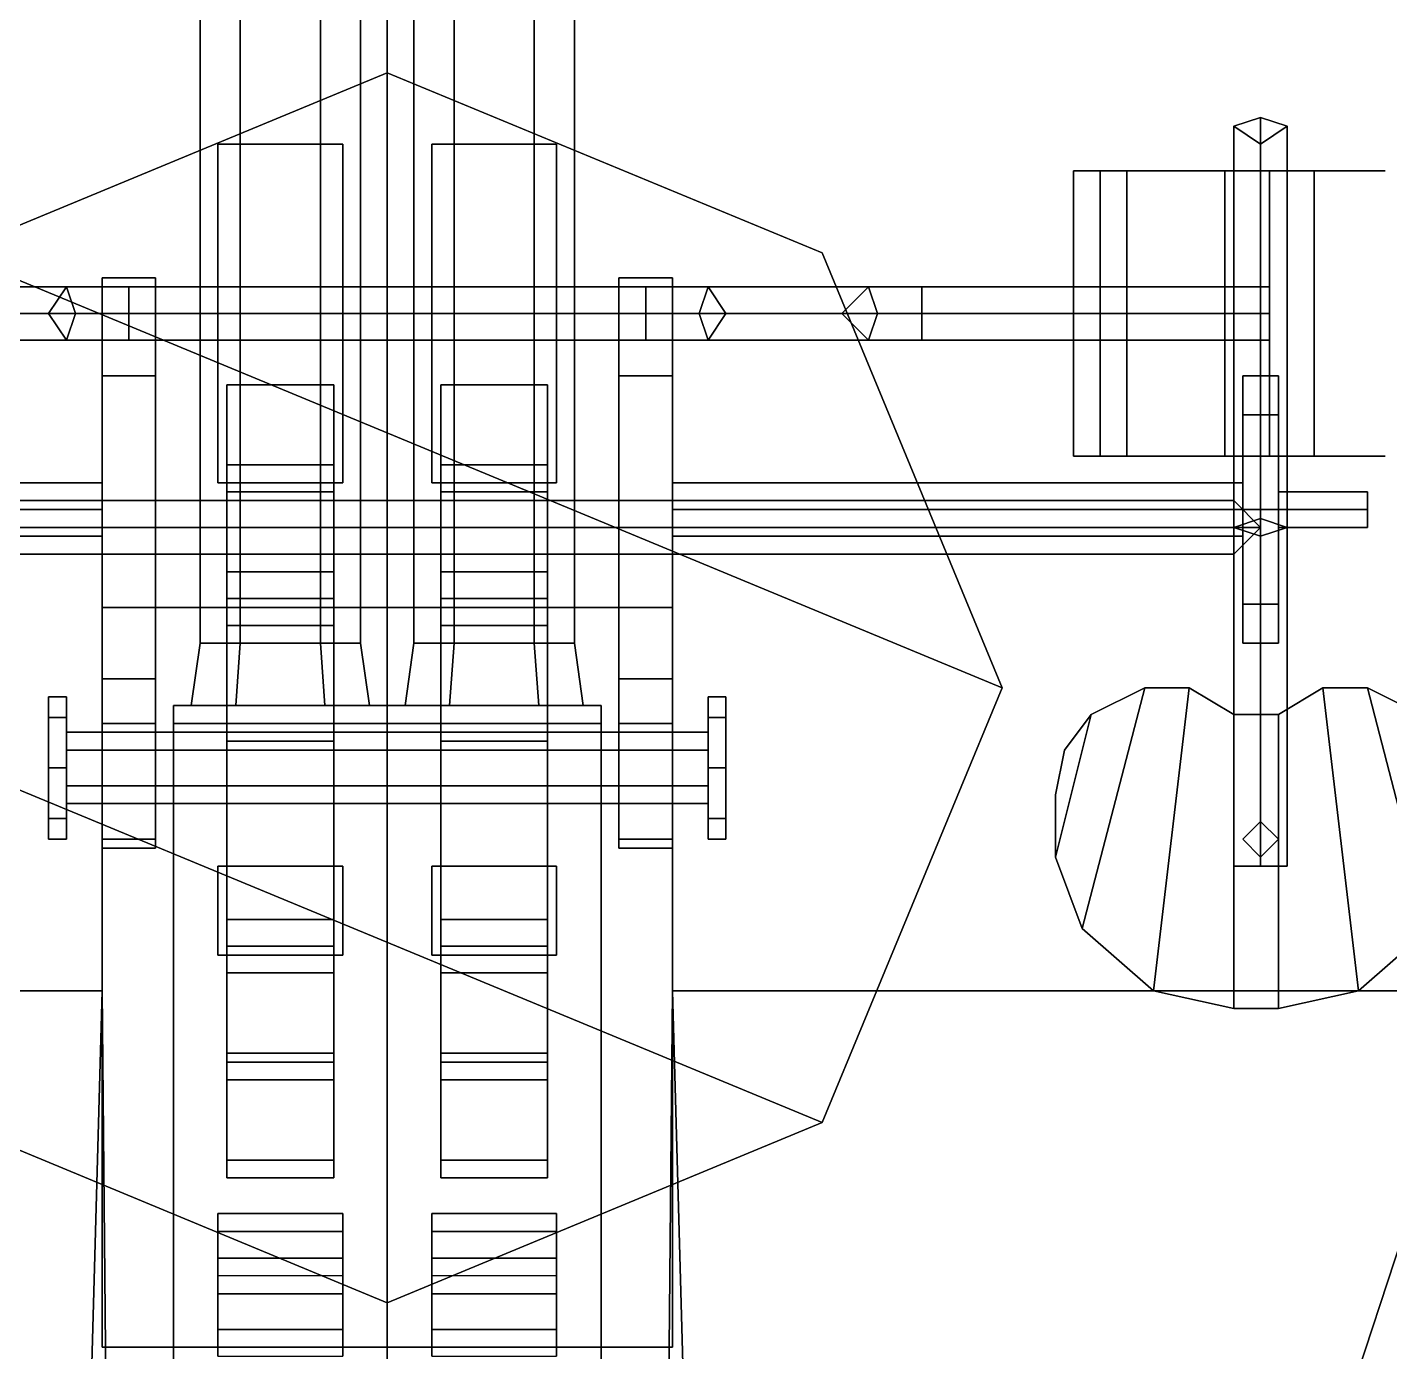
# Model space of a CAD drawing. Header units: millimetres. Extents: x -4 to 4, y -24.4 to 42.3.
# Drawn here: x -0.404 to 1.125, y -17.545 to -16.059 of the extents above; entities that cross this region are included whole.
import ezdxf

# ---------------------------------------------------------------- set-up
doc = ezdxf.new("R2010")
doc.units = ezdxf.units.MM
for name, color, linetype in [('gun', 1, 'Continuous'), ('sleeve', 5, 'Continuous'), ('turret', 2, 'Continuous')]:
    doc.layers.add(name, color=color, linetype=linetype)

msp = doc.modelspace()

# ---------------------------------------------------------------- linework, layer by layer
for points in [[(-3.23, -14.21, 1.68), (-2.82, -17.95, 1.68), (2.82, -17.95, 1.68), (3.23, -14.21, 1.68)], [(0, -17.95, -1.04), (-2.82, -17.95, -0.71), (-3.23, -14.21, -1.44), (0, -14.21, -1.44)], [(2.82, -17.95, -0.71), (0, -17.95, -1.04), (0, -14.21, -1.44), (3.23, -14.21, -1.44)]]:
    msp.add_3dface(points)
at = {"layer": 'gun'}
for points in [[(-0.165, -16.75, 3.2821), (-0.21, -16.75, 3.36), (-0.21, -15.71, 3.36), (-0.165, -15.71, 3.2821)], [(-0.21, -16.75, 3.36), (-0.165, -16.75, 3.4379), (-0.165, -15.71, 3.4379), (-0.21, -15.71, 3.36)], [(-0.165, -16.75, 3.4379), (-0.075, -16.75, 3.4379), (-0.075, -15.71, 3.4379), (-0.165, -15.71, 3.4379)], [(-0.075, -16.75, 3.2821), (-0.165, -16.75, 3.2821), (-0.165, -15.71, 3.2821), (-0.075, -15.71, 3.2821)], [(-0.03, -16.75, 3.36), (-0.075, -16.75, 3.2821), (-0.075, -15.71, 3.2821), (-0.03, -15.71, 3.36)], [(-0.075, -16.75, 3.4379), (-0.03, -16.75, 3.36), (-0.03, -15.71, 3.36), (-0.075, -15.71, 3.4379)], [(0.075, -16.75, 3.2821), (0.03, -16.75, 3.36), (0.03, -15.71, 3.36), (0.075, -15.71, 3.2821)], [(0.03, -16.75, 3.36), (0.075, -16.75, 3.4379), (0.075, -15.71, 3.4379), (0.03, -15.71, 3.36)], [(0.075, -16.75, 3.4379), (0.165, -16.75, 3.4379), (0.165, -15.71, 3.4379), (0.075, -15.71, 3.4379)], [(0.165, -16.75, 3.2821), (0.075, -16.75, 3.2821), (0.075, -15.71, 3.2821), (0.165, -15.71, 3.2821)], [(0.21, -16.75, 3.36), (0.165, -16.75, 3.2821), (0.165, -15.71, 3.2821), (0.21, -15.71, 3.36)], [(0.165, -16.75, 3.4379), (0.21, -16.75, 3.36), (0.21, -15.71, 3.36), (0.165, -15.71, 3.4379)]]:
    msp.add_3dface(points, dxfattribs=at)
at = {"layer": 'sleeve'}
for points in [[(-0.05, -16.57, 3.55), (-0.05, -16.19, 3.55), (-0.19, -16.19, 3.55), (-0.19, -16.57, 3.55)], [(-0.19, -16.57, 3.27), (-0.19, -16.19, 3.27), (-0.05, -16.19, 3.27), (-0.05, -16.57, 3.27)], [(-0.19, -16.19, 3.55), (-0.19, -16.19, 3.27), (-0.19, -16.57, 3.27), (-0.19, -16.57, 3.55)], [(-0.05, -16.19, 3.55), (-0.05, -16.19, 3.27), (-0.19, -16.19, 3.27), (-0.19, -16.19, 3.55)], [(-0.05, -16.57, 3.27), (-0.05, -16.19, 3.27), (-0.05, -16.19, 3.55), (-0.05, -16.57, 3.55)], [(0.19, -16.57, 3.55), (0.19, -16.19, 3.55), (0.05, -16.19, 3.55), (0.05, -16.57, 3.55)], [(0.05, -16.57, 3.27), (0.05, -16.19, 3.27), (0.19, -16.19, 3.27), (0.19, -16.57, 3.27)], [(0.05, -16.19, 3.55), (0.05, -16.19, 3.27), (0.05, -16.57, 3.27), (0.05, -16.57, 3.55)], [(0.19, -16.19, 3.55), (0.19, -16.19, 3.27), (0.05, -16.19, 3.27), (0.05, -16.19, 3.55)], [(0.19, -16.57, 3.27), (0.19, -16.19, 3.27), (0.19, -16.19, 3.55), (0.19, -16.57, 3.55)], [(0.77, -16.54, 3.33), (0.8, -16.54, 3.36), (0.8, -16.22, 3.36), (0.77, -16.22, 3.33)], [(0.8, -16.54, 3.3), (0.77, -16.54, 3.33), (0.77, -16.22, 3.33), (0.8, -16.22, 3.3)], [(0.8, -16.22, 3.36), (0.83, -16.22, 3.33), (0.8, -16.22, 3.3), (0.77, -16.22, 3.33)], [(0.91, -16.22, 3.49), (0.81, -16.22, 3.32), (0.79, -16.22, 3.33), (0.89, -16.22, 3.5)], [(0.89, -16.22, 3.5), (0.79, -16.22, 3.33), (0.81, -16.22, 3.32), (0.91, -16.22, 3.49)], [(0.8, -16.54, 3.36), (0.83, -16.54, 3.33), (0.83, -16.22, 3.33), (0.8, -16.22, 3.36)], [(0.83, -16.54, 3.33), (0.8, -16.54, 3.3), (0.8, -16.22, 3.3), (0.83, -16.22, 3.33)], [(0.95, -16.22, 3.54), (0.89, -16.22, 3.5), (0.91, -16.22, 3.49), (0.97, -16.22, 3.52)], [(0.97, -16.22, 3.52), (0.91, -16.22, 3.49), (0.89, -16.22, 3.5), (0.95, -16.22, 3.54)], [(1.09, -16.22, 3.38), (0.9, -16.22, 3.38), (0.92, -16.22, 3.34), (1.07, -16.22, 3.34)], [(1.07, -16.22, 3.34), (0.92, -16.22, 3.34), (0.9, -16.22, 3.38), (1.09, -16.22, 3.38)], [(1.09, -16.22, 3.38), (0.9, -16.22, 3.38), (0.9, -16.22, 3.42), (1.09, -16.22, 3.42)], [(1.09, -16.22, 3.42), (0.9, -16.22, 3.42), (0.9, -16.22, 3.38), (1.09, -16.22, 3.38)], [(1.09, -16.22, 3.42), (0.9, -16.22, 3.42), (0.92, -16.22, 3.46), (1.07, -16.22, 3.46)], [(1.07, -16.22, 3.46), (0.92, -16.22, 3.46), (0.9, -16.22, 3.42), (1.09, -16.22, 3.42)], [(1.07, -16.22, 3.46), (0.92, -16.22, 3.46), (0.97, -16.22, 3.49), (1.02, -16.22, 3.49)], [(1.02, -16.22, 3.49), (0.97, -16.22, 3.49), (0.92, -16.22, 3.46), (1.07, -16.22, 3.46)], [(1.07, -16.22, 3.34), (0.92, -16.22, 3.34), (0.97, -16.22, 3.31), (1.02, -16.22, 3.31)], [(1.02, -16.22, 3.31), (0.97, -16.22, 3.31), (0.92, -16.22, 3.34), (1.07, -16.22, 3.34)], [(0.94, -16.54, 3.28), (0.99, -16.54, 3.31), (0.99, -16.22, 3.31), (0.94, -16.22, 3.28)], [(0.99, -16.54, 3.25), (0.94, -16.54, 3.28), (0.94, -16.22, 3.28), (0.99, -16.22, 3.25)], [(0.99, -16.22, 3.31), (1.04, -16.22, 3.28), (0.99, -16.22, 3.25), (0.94, -16.22, 3.28)], [(1.02, -16.22, 3.52), (0.97, -16.22, 3.52), (0.95, -16.22, 3.54), (1.03, -16.22, 3.54)], [(1.03, -16.22, 3.54), (0.95, -16.22, 3.54), (0.97, -16.22, 3.52), (1.02, -16.22, 3.52)], [(0.99, -16.54, 3.31), (1.04, -16.54, 3.28), (1.04, -16.22, 3.28), (0.99, -16.22, 3.31)], [(1.04, -16.54, 3.28), (0.99, -16.54, 3.25), (0.99, -16.22, 3.25), (1.04, -16.22, 3.28)], [(1.08, -16.22, 3.51), (1.03, -16.22, 3.54), (1.02, -16.22, 3.52), (1.06, -16.22, 3.5)], [(1.06, -16.22, 3.5), (1.02, -16.22, 3.52), (1.03, -16.22, 3.54), (1.08, -16.22, 3.51)], [(1.1, -16.22, 3.46), (1.06, -16.22, 3.5), (1.08, -16.22, 3.51), (1.12, -16.22, 3.47)], [(1.12, -16.22, 3.47), (1.08, -16.22, 3.51), (1.06, -16.22, 3.5), (1.1, -16.22, 3.46)], [(-0.54, -16.35, 3.3), (-0.55, -16.38, 3.32), (-0.38, -16.38, 3.49), (-0.36, -16.35, 3.47)], [(-0.51, -16.38, 3.29), (-0.54, -16.35, 3.3), (-0.36, -16.35, 3.47), (-0.35, -16.38, 3.44)], [(-0.36, -16.35, 3.47), (-0.38, -16.38, 3.49), (-0.29, -16.38, 3.53), (-0.29, -16.35, 3.5)], [(-0.35, -16.38, 3.44), (-0.36, -16.35, 3.47), (-0.29, -16.35, 3.5), (-0.29, -16.38, 3.47)], [(0.29, -16.38, 3.53), (0.29, -16.35, 3.5), (-0.29, -16.35, 3.5), (-0.29, -16.38, 3.53)], [(0.29, -16.35, 3.5), (0.29, -16.38, 3.47), (-0.29, -16.38, 3.47), (-0.29, -16.35, 3.5)], [(0.38, -16.38, 3.49), (0.36, -16.35, 3.47), (0.29, -16.35, 3.5), (0.29, -16.38, 3.53)], [(0.36, -16.35, 3.47), (0.35, -16.38, 3.44), (0.29, -16.38, 3.47), (0.29, -16.35, 3.5)], [(0.54, -16.35, 3.3), (0.51, -16.38, 3.29), (0.35, -16.38, 3.44), (0.36, -16.35, 3.47)], [(0.55, -16.38, 3.32), (0.54, -16.35, 3.3), (0.36, -16.35, 3.47), (0.38, -16.38, 3.49)], [(0.6, -16.35, 3.28), (0.6, -16.38, 3.25), (0.51, -16.38, 3.29), (0.54, -16.35, 3.3)], [(0.6, -16.38, 3.31), (0.6, -16.35, 3.28), (0.54, -16.35, 3.3), (0.55, -16.38, 3.32)], [(0.99, -16.38, 3.31), (0.99, -16.35, 3.28), (0.6, -16.35, 3.28), (0.6, -16.38, 3.31)], [(0.99, -16.35, 3.28), (0.99, -16.38, 3.25), (0.6, -16.38, 3.25), (0.6, -16.35, 3.28)], [(-0.55, -16.38, 3.32), (-0.54, -16.41, 3.3), (-0.36, -16.41, 3.47), (-0.38, -16.38, 3.49)], [(-0.54, -16.41, 3.3), (-0.51, -16.38, 3.29), (-0.35, -16.38, 3.44), (-0.36, -16.41, 3.47)], [(-0.38, -16.38, 3.49), (-0.36, -16.41, 3.47), (-0.29, -16.41, 3.5), (-0.29, -16.38, 3.53)], [(-0.36, -16.41, 3.47), (-0.35, -16.38, 3.44), (-0.29, -16.38, 3.47), (-0.29, -16.41, 3.5)], [(0.29, -16.41, 3.5), (0.29, -16.38, 3.53), (-0.29, -16.38, 3.53), (-0.29, -16.41, 3.5)], [(0.29, -16.38, 3.47), (0.29, -16.41, 3.5), (-0.29, -16.41, 3.5), (-0.29, -16.38, 3.47)], [(0.36, -16.41, 3.47), (0.38, -16.38, 3.49), (0.29, -16.38, 3.53), (0.29, -16.41, 3.5)], [(0.35, -16.38, 3.44), (0.36, -16.41, 3.47), (0.29, -16.41, 3.5), (0.29, -16.38, 3.47)], [(0.51, -16.38, 3.29), (0.54, -16.41, 3.3), (0.36, -16.41, 3.47), (0.35, -16.38, 3.44)], [(0.54, -16.41, 3.3), (0.55, -16.38, 3.32), (0.38, -16.38, 3.49), (0.36, -16.41, 3.47)], [(0.6, -16.38, 3.25), (0.6, -16.41, 3.28), (0.54, -16.41, 3.3), (0.51, -16.38, 3.29)], [(0.6, -16.41, 3.28), (0.6, -16.38, 3.31), (0.55, -16.38, 3.32), (0.54, -16.41, 3.3)], [(0.99, -16.41, 3.28), (0.99, -16.38, 3.31), (0.6, -16.38, 3.31), (0.6, -16.41, 3.28)], [(0.99, -16.38, 3.25), (0.99, -16.41, 3.28), (0.6, -16.41, 3.28), (0.6, -16.38, 3.25)], [(-0.18, -16.46, 3.09), (-0.18, -16.58, 3.09), (-0.06, -16.58, 3.09), (-0.06, -16.46, 3.09)], [(-0.06, -16.46, 3.09), (-0.06, -16.55, 2.98), (-0.18, -16.55, 2.98), (-0.18, -16.46, 3.09)], [(-0.18, -16.55, 2.98), (-0.18, -16.67, 3.02), (-0.18, -16.58, 3.09), (-0.18, -16.46, 3.09)], [(-0.06, -16.58, 3.09), (-0.06, -16.67, 3.02), (-0.06, -16.55, 2.98), (-0.06, -16.46, 3.09)], [(0.06, -16.46, 3.09), (0.06, -16.58, 3.09), (0.18, -16.58, 3.09), (0.18, -16.46, 3.09)], [(0.18, -16.46, 3.09), (0.18, -16.55, 2.98), (0.06, -16.55, 2.98), (0.06, -16.46, 3.09)], [(0.06, -16.55, 2.98), (0.06, -16.67, 3.02), (0.06, -16.58, 3.09), (0.06, -16.46, 3.09)], [(0.18, -16.58, 3.09), (0.18, -16.67, 3.02), (0.18, -16.55, 2.98), (0.18, -16.46, 3.09)], [(0.77, -16.54, 3.33), (0.8, -16.54, 3.3), (0.83, -16.54, 3.33), (0.8, -16.54, 3.36)], [(0.89, -16.54, 3.5), (0.79, -16.54, 3.33), (0.81, -16.54, 3.32), (0.91, -16.54, 3.49)], [(0.91, -16.54, 3.49), (0.81, -16.54, 3.32), (0.79, -16.54, 3.33), (0.89, -16.54, 3.5)], [(0.97, -16.54, 3.52), (0.91, -16.54, 3.49), (0.89, -16.54, 3.5), (0.95, -16.54, 3.54)], [(0.95, -16.54, 3.54), (0.89, -16.54, 3.5), (0.91, -16.54, 3.49), (0.97, -16.54, 3.52)], [(0.94, -16.54, 3.28), (0.99, -16.54, 3.25), (1.04, -16.54, 3.28), (0.99, -16.54, 3.31)], [(1.03, -16.54, 3.54), (0.95, -16.54, 3.54), (0.97, -16.54, 3.52), (1.02, -16.54, 3.52)], [(1.02, -16.54, 3.52), (0.97, -16.54, 3.52), (0.95, -16.54, 3.54), (1.03, -16.54, 3.54)], [(1.06, -16.54, 3.5), (1.02, -16.54, 3.52), (1.03, -16.54, 3.54), (1.08, -16.54, 3.51)], [(1.08, -16.54, 3.51), (1.03, -16.54, 3.54), (1.02, -16.54, 3.52), (1.06, -16.54, 3.5)], [(1.12, -16.54, 3.47), (1.08, -16.54, 3.51), (1.06, -16.54, 3.5), (1.1, -16.54, 3.46)], [(1.1, -16.54, 3.46), (1.06, -16.54, 3.5), (1.08, -16.54, 3.51), (1.12, -16.54, 3.47)], [(-0.06, -16.55, 2.98), (-0.06, -16.7, 2.89), (-0.18, -16.7, 2.89), (-0.18, -16.55, 2.98)], [(-0.18, -16.7, 2.89), (-0.18, -16.73, 2.98), (-0.18, -16.67, 3.02), (-0.18, -16.55, 2.98)], [(-0.06, -16.67, 3.02), (-0.06, -16.73, 2.98), (-0.06, -16.7, 2.89), (-0.06, -16.55, 2.98)], [(0.18, -16.55, 2.98), (0.18, -16.7, 2.89), (0.06, -16.7, 2.89), (0.06, -16.55, 2.98)], [(0.06, -16.7, 2.89), (0.06, -16.73, 2.98), (0.06, -16.67, 3.02), (0.06, -16.55, 2.98)], [(0.18, -16.67, 3.02), (0.18, -16.73, 2.98), (0.18, -16.7, 2.89), (0.18, -16.55, 2.98)], [(-0.19, -16.57, 3.55), (-0.19, -16.57, 3.27), (-0.05, -16.57, 3.27), (-0.05, -16.57, 3.55)], [(0.05, -16.57, 3.55), (0.05, -16.57, 3.27), (0.19, -16.57, 3.27), (0.19, -16.57, 3.55)], [(-0.18, -16.58, 3.09), (-0.18, -16.67, 3.02), (-0.06, -16.67, 3.02), (-0.06, -16.58, 3.09)], [(0.06, -16.58, 3.09), (0.06, -16.67, 3.02), (0.18, -16.67, 3.02), (0.18, -16.58, 3.09)], [(-0.18, -16.67, 3.02), (-0.18, -16.73, 2.98), (-0.06, -16.73, 2.98), (-0.06, -16.67, 3.02)], [(0.06, -16.67, 3.02), (0.06, -16.73, 2.98), (0.18, -16.73, 2.98), (0.18, -16.67, 3.02)], [(-0.06, -16.7, 2.89), (-0.06, -16.86, 2.85), (-0.18, -16.86, 2.85), (-0.18, -16.7, 2.89)], [(-0.18, -16.86, 2.85), (-0.18, -16.86, 2.95), (-0.18, -16.73, 2.98), (-0.18, -16.7, 2.89)], [(-0.06, -16.73, 2.98), (-0.06, -16.86, 2.95), (-0.06, -16.86, 2.85), (-0.06, -16.7, 2.89)], [(0.18, -16.7, 2.89), (0.18, -16.86, 2.85), (0.06, -16.86, 2.85), (0.06, -16.7, 2.89)], [(0.06, -16.86, 2.85), (0.06, -16.86, 2.95), (0.06, -16.73, 2.98), (0.06, -16.7, 2.89)], [(0.18, -16.73, 2.98), (0.18, -16.86, 2.95), (0.18, -16.86, 2.85), (0.18, -16.7, 2.89)], [(-0.18, -16.73, 2.98), (-0.18, -16.86, 2.95), (-0.06, -16.86, 2.95), (-0.06, -16.73, 2.98)], [(0.06, -16.73, 2.98), (0.06, -16.86, 2.95), (0.18, -16.86, 2.95), (0.18, -16.73, 2.98)], [(-0.21, -16.75, 3.36), (-0.165, -16.75, 3.2821), (-0.17, -16.82, 3.2734), (-0.22, -16.82, 3.36)], [(-0.165, -16.75, 3.4379), (-0.21, -16.75, 3.36), (-0.22, -16.82, 3.36), (-0.17, -16.82, 3.4466)], [(-0.075, -16.75, 3.4379), (-0.165, -16.75, 3.4379), (-0.17, -16.82, 3.4466), (-0.07, -16.82, 3.4466)], [(-0.165, -16.75, 3.2821), (-0.075, -16.75, 3.2821), (-0.07, -16.82, 3.2734), (-0.17, -16.82, 3.2734)], [(-0.075, -16.75, 3.2821), (-0.03, -16.75, 3.36), (-0.02, -16.82, 3.36), (-0.07, -16.82, 3.2734)], [(-0.03, -16.75, 3.36), (-0.075, -16.75, 3.4379), (-0.07, -16.82, 3.4466), (-0.02, -16.82, 3.36)], [(0.03, -16.75, 3.36), (0.075, -16.75, 3.2821), (0.07, -16.82, 3.2734), (0.02, -16.82, 3.36)], [(0.075, -16.75, 3.4379), (0.03, -16.75, 3.36), (0.02, -16.82, 3.36), (0.07, -16.82, 3.4466)], [(0.165, -16.75, 3.4379), (0.075, -16.75, 3.4379), (0.07, -16.82, 3.4466), (0.17, -16.82, 3.4466)], [(0.075, -16.75, 3.2821), (0.165, -16.75, 3.2821), (0.17, -16.82, 3.2734), (0.07, -16.82, 3.2734)], [(0.165, -16.75, 3.2821), (0.21, -16.75, 3.36), (0.22, -16.82, 3.36), (0.17, -16.82, 3.2734)], [(0.21, -16.75, 3.36), (0.165, -16.75, 3.4379), (0.17, -16.82, 3.4466), (0.22, -16.82, 3.36)], [(-0.38, -16.9466, 3.4166), (-0.38, -16.81, 3.36), (-0.38, -16.8334, 3.3034), (-0.38, -16.97, 3.36)], [(-0.38, -16.8334, 3.3034), (-0.38, -16.81, 3.36), (-0.36, -16.81, 3.36), (-0.36, -16.8334, 3.3034)], [(-0.38, -16.81, 3.36), (-0.38, -16.8334, 3.4166), (-0.36, -16.8334, 3.4166), (-0.36, -16.81, 3.36)], [(-0.38, -16.89, 3.44), (-0.38, -16.8334, 3.4166), (-0.38, -16.81, 3.36), (-0.38, -16.9466, 3.4166)], [(-0.36, -16.81, 3.36), (-0.36, -16.9466, 3.4166), (-0.36, -16.97, 3.36), (-0.36, -16.8334, 3.3034)], [(-0.36, -16.8334, 3.4166), (-0.36, -16.89, 3.44), (-0.36, -16.9466, 3.4166), (-0.36, -16.81, 3.36)], [(0.36, -16.81, 3.36), (0.36, -16.8334, 3.4166), (0.38, -16.8334, 3.4166), (0.38, -16.81, 3.36)], [(0.36, -16.8334, 3.3034), (0.36, -16.81, 3.36), (0.38, -16.81, 3.36), (0.38, -16.8334, 3.3034)], [(0.36, -16.9466, 3.4166), (0.36, -16.81, 3.36), (0.36, -16.8334, 3.3034), (0.36, -16.97, 3.36)], [(0.36, -16.89, 3.44), (0.36, -16.8334, 3.4166), (0.36, -16.81, 3.36), (0.36, -16.9466, 3.4166)], [(0.38, -16.81, 3.36), (0.38, -16.9466, 3.4166), (0.38, -16.97, 3.36), (0.38, -16.8334, 3.3034)], [(0.38, -16.8334, 3.4166), (0.38, -16.89, 3.44), (0.38, -16.9466, 3.4166), (0.38, -16.81, 3.36)], [(-0.38, -16.97, 3.36), (-0.38, -16.8334, 3.3034), (-0.38, -16.89, 3.28), (-0.38, -16.9466, 3.3034)], [(-0.38, -16.89, 3.28), (-0.38, -16.8334, 3.3034), (-0.36, -16.8334, 3.3034), (-0.36, -16.89, 3.28)], [(-0.38, -16.8334, 3.4166), (-0.38, -16.89, 3.44), (-0.36, -16.89, 3.44), (-0.36, -16.8334, 3.4166)], [(-0.36, -16.8334, 3.3034), (-0.36, -16.97, 3.36), (-0.36, -16.9466, 3.3034), (-0.36, -16.89, 3.28)], [(-0.24, -16.84, 3.19), (-0.24, -16.82, 3.26), (0.24, -16.82, 3.26), (0.24, -16.84, 3.19)], [(-0.24, -16.82, 3.46), (-0.24, -16.82, 3.26), (-0.24, -16.84, 3.19), (-0.24, -16.84, 3.5)], [(0.24, -16.84, 3.5), (0.24, -16.82, 3.46), (-0.24, -16.82, 3.46), (-0.24, -16.84, 3.5)], [(0.24, -16.82, 3.46), (0.24, -16.82, 3.26), (-0.24, -16.82, 3.26), (-0.24, -16.82, 3.46)], [(0.24, -16.84, 3.19), (0.24, -16.82, 3.26), (0.24, -16.82, 3.46), (0.24, -16.84, 3.5)], [(0.36, -16.89, 3.28), (0.36, -16.8334, 3.3034), (0.38, -16.8334, 3.3034), (0.38, -16.89, 3.28)], [(0.36, -16.97, 3.36), (0.36, -16.8334, 3.3034), (0.36, -16.89, 3.28), (0.36, -16.9466, 3.3034)], [(0.36, -16.8334, 3.4166), (0.36, -16.89, 3.44), (0.38, -16.89, 3.44), (0.38, -16.8334, 3.4166)], [(0.38, -16.8334, 3.3034), (0.38, -16.97, 3.36), (0.38, -16.9466, 3.3034), (0.38, -16.89, 3.28)], [(-0.24, -16.84, 3.5), (-0.24, -16.84, 3.19), (-0.24, -17.83, 3.19), (-0.24, -17.83, 3.5)], [(-0.24, -17.83, 3.19), (-0.24, -16.84, 3.19), (0.24, -16.84, 3.19), (0.24, -17.83, 3.19)], [(0.24, -17.87, 3.5), (0.24, -16.84, 3.5), (-0.24, -16.84, 3.5), (-0.24, -17.87, 3.5)], [(0.24, -17.83, 3.19), (0.24, -16.84, 3.19), (0.24, -16.84, 3.5), (0.24, -17.83, 3.5)], [(-0.36, -16.85, 3.36), (-0.36, -16.87, 3.3946), (0.36, -16.87, 3.3946), (0.36, -16.85, 3.36)], [(-0.36, -16.87, 3.3254), (-0.36, -16.85, 3.36), (0.36, -16.85, 3.36), (0.36, -16.87, 3.3254)], [(-0.18, -16.93, 2.85), (-0.18, -16.86, 2.85), (-0.06, -16.86, 2.85), (-0.06, -16.93, 2.85)], [(-0.18, -16.93, 2.95), (-0.18, -16.86, 2.95), (-0.18, -16.86, 2.85), (-0.18, -16.93, 2.85)], [(-0.06, -16.93, 2.95), (-0.06, -16.86, 2.95), (-0.18, -16.86, 2.95), (-0.18, -16.93, 2.95)], [(-0.06, -16.86, 2.85), (-0.06, -16.86, 2.95), (-0.06, -16.93, 2.95), (-0.06, -16.93, 2.85)], [(0.06, -16.93, 2.85), (0.06, -16.86, 2.85), (0.18, -16.86, 2.85), (0.18, -16.93, 2.85)], [(0.06, -16.93, 2.95), (0.06, -16.86, 2.95), (0.06, -16.86, 2.85), (0.06, -16.93, 2.85)], [(0.18, -16.93, 2.95), (0.18, -16.86, 2.95), (0.06, -16.86, 2.95), (0.06, -16.93, 2.95)], [(0.18, -16.86, 2.85), (0.18, -16.86, 2.95), (0.18, -16.93, 2.95), (0.18, -16.93, 2.85)], [(-0.36, -16.87, 3.3946), (-0.36, -16.91, 3.3946), (0.36, -16.91, 3.3946), (0.36, -16.87, 3.3946)], [(-0.36, -16.91, 3.3254), (-0.36, -16.87, 3.3254), (0.36, -16.87, 3.3254), (0.36, -16.91, 3.3254)], [(-0.38, -16.9466, 3.3034), (-0.38, -16.89, 3.28), (-0.36, -16.89, 3.28), (-0.36, -16.9466, 3.3034)], [(-0.38, -16.89, 3.44), (-0.38, -16.9466, 3.4166), (-0.36, -16.9466, 3.4166), (-0.36, -16.89, 3.44)], [(0.36, -16.9466, 3.3034), (0.36, -16.89, 3.28), (0.38, -16.89, 3.28), (0.38, -16.9466, 3.3034)], [(0.36, -16.89, 3.44), (0.36, -16.9466, 3.4166), (0.38, -16.9466, 3.4166), (0.38, -16.89, 3.44)], [(-0.36, -16.91, 3.3946), (-0.36, -16.93, 3.36), (0.36, -16.93, 3.36), (0.36, -16.91, 3.3946)], [(-0.36, -16.93, 3.36), (-0.36, -16.91, 3.3254), (0.36, -16.91, 3.3254), (0.36, -16.93, 3.36)], [(-0.18, -17.06, 2.98), (-0.18, -16.93, 2.95), (-0.18, -16.93, 2.85), (-0.18, -17.09, 2.89)], [(-0.06, -17.06, 2.98), (-0.06, -16.93, 2.95), (-0.18, -16.93, 2.95), (-0.18, -17.06, 2.98)], [(-0.18, -17.09, 2.89), (-0.18, -16.93, 2.85), (-0.06, -16.93, 2.85), (-0.06, -17.09, 2.89)], [(-0.06, -16.93, 2.85), (-0.06, -16.93, 2.95), (-0.06, -17.06, 2.98), (-0.06, -17.09, 2.89)], [(0.06, -17.06, 2.98), (0.06, -16.93, 2.95), (0.06, -16.93, 2.85), (0.06, -17.09, 2.89)], [(0.18, -17.06, 2.98), (0.18, -16.93, 2.95), (0.06, -16.93, 2.95), (0.06, -17.06, 2.98)], [(0.06, -17.09, 2.89), (0.06, -16.93, 2.85), (0.18, -16.93, 2.85), (0.18, -17.09, 2.89)], [(0.18, -16.93, 2.85), (0.18, -16.93, 2.95), (0.18, -17.06, 2.98), (0.18, -17.09, 2.89)], [(-0.38, -16.97, 3.36), (-0.38, -16.9466, 3.3034), (-0.36, -16.9466, 3.3034), (-0.36, -16.97, 3.36)], [(-0.38, -16.9466, 3.4166), (-0.38, -16.97, 3.36), (-0.36, -16.97, 3.36), (-0.36, -16.9466, 3.4166)], [(0.36, -16.9466, 3.4166), (0.36, -16.97, 3.36), (0.38, -16.97, 3.36), (0.38, -16.9466, 3.4166)], [(0.36, -16.97, 3.36), (0.36, -16.9466, 3.3034), (0.38, -16.9466, 3.3034), (0.38, -16.97, 3.36)], [(-0.05, -17.1, 3.53), (-0.05, -17, 3.53), (-0.19, -17, 3.53), (-0.19, -17.1, 3.53)], [(-0.19, -17, 3.53), (-0.19, -17, 3.5), (-0.19, -17.1, 3.5), (-0.19, -17.1, 3.53)], [(-0.05, -17, 3.53), (-0.05, -17, 3.5), (-0.19, -17, 3.5), (-0.19, -17, 3.53)], [(-0.05, -17.1, 3.5), (-0.05, -17, 3.5), (-0.05, -17, 3.53), (-0.05, -17.1, 3.53)], [(0.19, -17, 3.53), (0.19, -17, 3.5), (0.05, -17, 3.5), (0.05, -17, 3.53)], [(0.05, -17, 3.53), (0.05, -17, 3.5), (0.05, -17.1, 3.5), (0.05, -17.1, 3.53)], [(0.19, -17.1, 3.53), (0.19, -17, 3.53), (0.05, -17, 3.53), (0.05, -17.1, 3.53)], [(0.19, -17.1, 3.5), (0.19, -17, 3.5), (0.19, -17, 3.53), (0.19, -17.1, 3.53)], [(-0.18, -17.12, 3.02), (-0.18, -17.06, 2.98), (-0.18, -17.09, 2.89), (-0.18, -17.24, 2.98)], [(-0.06, -17.12, 3.02), (-0.06, -17.06, 2.98), (-0.18, -17.06, 2.98), (-0.18, -17.12, 3.02)], [(-0.06, -17.09, 2.89), (-0.06, -17.06, 2.98), (-0.06, -17.12, 3.02), (-0.06, -17.24, 2.98)], [(0.06, -17.12, 3.02), (0.06, -17.06, 2.98), (0.06, -17.09, 2.89), (0.06, -17.24, 2.98)], [(0.18, -17.12, 3.02), (0.18, -17.06, 2.98), (0.06, -17.06, 2.98), (0.06, -17.12, 3.02)], [(0.18, -17.09, 2.89), (0.18, -17.06, 2.98), (0.18, -17.12, 3.02), (0.18, -17.24, 2.98)], [(-0.18, -17.24, 2.98), (-0.18, -17.09, 2.89), (-0.06, -17.09, 2.89), (-0.06, -17.24, 2.98)], [(0.06, -17.24, 2.98), (0.06, -17.09, 2.89), (0.18, -17.09, 2.89), (0.18, -17.24, 2.98)], [(-0.19, -17.1, 3.53), (-0.19, -17.1, 3.5), (-0.05, -17.1, 3.5), (-0.05, -17.1, 3.53)], [(0.05, -17.1, 3.53), (0.05, -17.1, 3.5), (0.19, -17.1, 3.5), (0.19, -17.1, 3.53)], [(-0.18, -17.21, 3.09), (-0.18, -17.12, 3.02), (-0.18, -17.24, 2.98), (-0.18, -17.33, 3.09)], [(-0.06, -17.21, 3.09), (-0.06, -17.12, 3.02), (-0.18, -17.12, 3.02), (-0.18, -17.21, 3.09)], [(-0.06, -17.24, 2.98), (-0.06, -17.12, 3.02), (-0.06, -17.21, 3.09), (-0.06, -17.33, 3.09)], [(0.06, -17.21, 3.09), (0.06, -17.12, 3.02), (0.06, -17.24, 2.98), (0.06, -17.33, 3.09)], [(0.18, -17.21, 3.09), (0.18, -17.12, 3.02), (0.06, -17.12, 3.02), (0.06, -17.21, 3.09)], [(0.18, -17.24, 2.98), (0.18, -17.12, 3.02), (0.18, -17.21, 3.09), (0.18, -17.33, 3.09)], [(-0.18, -17.22, 3.15), (-0.18, -17.21, 3.09), (-0.18, -17.33, 3.09), (-0.18, -17.35, 3.15)], [(-0.06, -17.22, 3.15), (-0.06, -17.21, 3.09), (-0.18, -17.21, 3.09), (-0.18, -17.22, 3.15)], [(-0.06, -17.33, 3.09), (-0.06, -17.21, 3.09), (-0.06, -17.22, 3.15), (-0.06, -17.35, 3.15)], [(0.06, -17.22, 3.15), (0.06, -17.21, 3.09), (0.06, -17.33, 3.09), (0.06, -17.35, 3.15)], [(0.18, -17.22, 3.15), (0.18, -17.21, 3.09), (0.06, -17.21, 3.09), (0.06, -17.22, 3.15)], [(0.18, -17.33, 3.09), (0.18, -17.21, 3.09), (0.18, -17.22, 3.15), (0.18, -17.35, 3.15)], [(-0.18, -17.22, 3.19), (-0.18, -17.22, 3.15), (-0.18, -17.35, 3.15), (-0.18, -17.35, 3.19)], [(-0.06, -17.22, 3.19), (-0.06, -17.22, 3.15), (-0.18, -17.22, 3.15), (-0.18, -17.22, 3.19)], [(-0.06, -17.35, 3.15), (-0.06, -17.22, 3.15), (-0.06, -17.22, 3.19), (-0.06, -17.35, 3.19)], [(0.06, -17.22, 3.19), (0.06, -17.22, 3.15), (0.06, -17.35, 3.15), (0.06, -17.35, 3.19)], [(0.18, -17.22, 3.19), (0.18, -17.22, 3.15), (0.06, -17.22, 3.15), (0.06, -17.22, 3.19)], [(0.18, -17.35, 3.15), (0.18, -17.22, 3.15), (0.18, -17.22, 3.19), (0.18, -17.35, 3.19)], [(-0.18, -17.33, 3.09), (-0.18, -17.24, 2.98), (-0.06, -17.24, 2.98), (-0.06, -17.33, 3.09)], [(0.06, -17.33, 3.09), (0.06, -17.24, 2.98), (0.18, -17.24, 2.98), (0.18, -17.33, 3.09)], [(-0.18, -17.35, 3.15), (-0.18, -17.33, 3.09), (-0.06, -17.33, 3.09), (-0.06, -17.35, 3.15)], [(0.06, -17.35, 3.15), (0.06, -17.33, 3.09), (0.18, -17.33, 3.09), (0.18, -17.35, 3.15)], [(-0.18, -17.35, 3.19), (-0.18, -17.35, 3.15), (-0.06, -17.35, 3.15), (-0.06, -17.35, 3.19)], [(0.06, -17.35, 3.19), (0.06, -17.35, 3.15), (0.18, -17.35, 3.15), (0.18, -17.35, 3.19)], [(-0.05, -17.48, 3.75), (-0.05, -17.39, 3.72), (-0.19, -17.39, 3.72), (-0.19, -17.48, 3.75)], [(-0.19, -17.39, 3.72), (-0.19, -17.41, 3.67), (-0.19, -17.52, 3.65), (-0.19, -17.48, 3.75)], [(-0.05, -17.39, 3.72), (-0.05, -17.41, 3.67), (-0.19, -17.41, 3.67), (-0.19, -17.39, 3.72)], [(-0.05, -17.52, 3.65), (-0.05, -17.41, 3.67), (-0.05, -17.39, 3.72), (-0.05, -17.48, 3.75)], [(0.19, -17.48, 3.75), (0.19, -17.39, 3.72), (0.05, -17.39, 3.72), (0.05, -17.48, 3.75)], [(0.05, -17.39, 3.72), (0.05, -17.41, 3.67), (0.05, -17.52, 3.65), (0.05, -17.48, 3.75)], [(0.19, -17.39, 3.72), (0.19, -17.41, 3.67), (0.05, -17.41, 3.67), (0.05, -17.39, 3.72)], [(0.19, -17.52, 3.65), (0.19, -17.41, 3.67), (0.19, -17.39, 3.72), (0.19, -17.48, 3.75)], [(-0.19, -17.41, 3.67), (-0.19, -17.44, 3.6), (-0.19, -17.54, 3.55), (-0.19, -17.52, 3.65)], [(-0.05, -17.41, 3.67), (-0.05, -17.44, 3.6), (-0.19, -17.44, 3.6), (-0.19, -17.41, 3.67)], [(-0.05, -17.54, 3.55), (-0.05, -17.44, 3.6), (-0.05, -17.41, 3.67), (-0.05, -17.52, 3.65)], [(0.05, -17.41, 3.67), (0.05, -17.44, 3.6), (0.05, -17.54, 3.55), (0.05, -17.52, 3.65)], [(0.19, -17.41, 3.67), (0.19, -17.44, 3.6), (0.05, -17.44, 3.6), (0.05, -17.41, 3.67)], [(0.19, -17.54, 3.55), (0.19, -17.44, 3.6), (0.19, -17.41, 3.67), (0.19, -17.52, 3.65)], [(-0.19, -17.44, 3.6), (-0.19, -17.46, 3.5), (-0.19, -17.55, 3.5), (-0.19, -17.54, 3.55)], [(-0.05, -17.44, 3.6), (-0.05, -17.46, 3.5), (-0.19, -17.46, 3.5), (-0.19, -17.44, 3.6)], [(-0.05, -17.55, 3.5), (-0.05, -17.46, 3.5), (-0.05, -17.44, 3.6), (-0.05, -17.54, 3.55)], [(0.05, -17.44, 3.6), (0.05, -17.46, 3.5), (0.05, -17.55, 3.5), (0.05, -17.54, 3.55)], [(0.19, -17.44, 3.6), (0.19, -17.46, 3.5), (0.05, -17.46, 3.5), (0.05, -17.44, 3.6)], [(0.19, -17.55, 3.5), (0.19, -17.46, 3.5), (0.19, -17.44, 3.6), (0.19, -17.54, 3.55)], [(-0.19, -17.48, 3.75), (-0.19, -17.52, 3.65), (-0.05, -17.52, 3.65), (-0.05, -17.48, 3.75)], [(0.05, -17.48, 3.75), (0.05, -17.52, 3.65), (0.19, -17.52, 3.65), (0.19, -17.48, 3.75)], [(-0.19, -17.52, 3.65), (-0.19, -17.54, 3.55), (-0.05, -17.54, 3.55), (-0.05, -17.52, 3.65)], [(0.05, -17.52, 3.65), (0.05, -17.54, 3.55), (0.19, -17.54, 3.55), (0.19, -17.52, 3.65)], [(-0.19, -17.54, 3.55), (-0.19, -17.55, 3.5), (-0.05, -17.55, 3.5), (-0.05, -17.54, 3.55)], [(0.05, -17.54, 3.55), (0.05, -17.55, 3.5), (0.19, -17.55, 3.5), (0.19, -17.54, 3.55)]]:
    msp.add_3dface(points, dxfattribs=at)
at = {"layer": 'turret'}
for points in [[(0.4879, -16.3121, 1.95), (0, -16.11, 1.95), (-0.4879, -16.3121, 1.95), (0.69, -16.8, 1.95)], [(0, -16.11, 1.68), (-0.4879, -16.3121, 1.68), (-0.4879, -16.3121, 1.95), (0, -16.11, 1.95)], [(0.4879, -16.3121, 1.68), (0, -16.11, 1.68), (0, -16.11, 1.95), (0.4879, -16.3121, 1.95)], [(0.95, -16.62, 2.59), (0.98, -16.61, 2.62), (0.98, -16.16, 2.39), (0.95, -16.17, 2.36)], [(0.98, -16.16, 2.39), (1.01, -16.17, 2.36), (0.98, -16.19, 2.33), (0.95, -16.17, 2.36)], [(0.98, -16.61, 2.62), (1.01, -16.62, 2.59), (1.01, -16.17, 2.36), (0.98, -16.16, 2.39)], [(0.98, -16.63, 2.56), (0.95, -16.62, 2.59), (0.95, -16.17, 2.36), (0.98, -16.19, 2.33)], [(1.01, -16.62, 2.59), (0.98, -16.63, 2.56), (0.98, -16.19, 2.33), (1.01, -16.17, 2.36)], [(0.69, -16.8, 1.95), (-0.4879, -16.3121, 1.95), (-0.69, -16.8, 1.95), (0.4879, -17.2879, 1.95)], [(0.69, -16.8, 1.68), (0.4879, -16.3121, 1.68), (0.4879, -16.3121, 1.95), (0.69, -16.8, 1.95)], [(-0.26, -16.34, 3.07), (-0.26, -16.34, 1.95), (-0.32, -16.34, 1.95), (-0.32, -16.34, 3.07)], [(-0.32, -16.34, 3.07), (-0.32, -16.34, 1.95), (-0.32, -16.71, 1.95), (-0.32, -16.71, 2.99)], [(-0.26, -16.45, 3.07), (-0.26, -16.34, 3.07), (-0.32, -16.34, 3.07), (-0.32, -16.45, 3.07)], [(-0.32, -16.45, 3.07), (-0.32, -16.34, 3.07), (-0.32, -16.71, 2.99)], [(-0.26, -16.71, 1.95), (-0.26, -16.34, 1.95), (-0.26, -16.34, 3.07), (-0.26, -16.71, 2.99)], [(-0.26, -16.71, 2.99), (-0.26, -16.34, 3.07), (-0.26, -16.45, 3.07), (-0.26, -16.71, 2.99)], [(0.26, -16.34, 3.07), (0.26, -16.34, 1.95), (0.26, -16.71, 1.95), (0.26, -16.71, 2.99)], [(0.32, -16.34, 3.07), (0.32, -16.34, 1.95), (0.26, -16.34, 1.95), (0.26, -16.34, 3.07)], [(0.26, -16.45, 3.07), (0.26, -16.34, 3.07), (0.26, -16.71, 2.99)], [(0.32, -16.45, 3.07), (0.32, -16.34, 3.07), (0.26, -16.34, 3.07), (0.26, -16.45, 3.07)], [(0.32, -16.71, 1.95), (0.32, -16.34, 1.95), (0.32, -16.34, 3.07), (0.32, -16.71, 2.99)], [(0.32, -16.71, 2.99), (0.32, -16.34, 3.07), (0.32, -16.45, 3.07), (0.32, -16.71, 2.99)], [(-0.26, -16.79, 3.33), (-0.26, -16.45, 3.07), (-0.32, -16.45, 3.07), (-0.32, -16.79, 3.33)], [(-0.32, -16.79, 3.33), (-0.32, -16.45, 3.07), (-0.32, -16.71, 2.99), (-0.32, -16.97, 3.31)], [(-0.26, -16.71, 2.99), (-0.26, -16.45, 3.07), (-0.26, -16.79, 3.33), (-0.26, -16.97, 3.31)], [(0.26, -16.79, 3.33), (0.26, -16.45, 3.07), (0.26, -16.71, 2.99), (0.26, -16.97, 3.31)], [(0.32, -16.79, 3.33), (0.32, -16.45, 3.07), (0.26, -16.45, 3.07), (0.26, -16.79, 3.33)], [(0.32, -16.71, 2.99), (0.32, -16.45, 3.07), (0.32, -16.79, 3.33), (0.32, -16.97, 3.31)], [(0.96, -16.45, 3.03), (0.96, -16.4939, 3.1361), (1, -16.4939, 3.1361), (1, -16.45, 3.03)], [(0.96, -16.4939, 2.9239), (0.96, -16.45, 3.03), (1, -16.45, 3.03), (1, -16.4939, 2.9239)], [(0.96, -16.45, 3.03), (0.96, -16.7061, 3.1361), (0.96, -16.6, 3.18), (0.96, -16.4939, 3.1361)], [(0.96, -16.4939, 2.9239), (0.96, -16.75, 3.03), (0.96, -16.7061, 3.1361), (0.96, -16.45, 3.03)], [(1, -16.4939, 3.1361), (1, -16.6, 3.18), (1, -16.7061, 3.1361), (1, -16.45, 3.03)], [(1, -16.45, 3.03), (1, -16.7061, 3.1361), (1, -16.75, 3.03), (1, -16.4939, 2.9239)], [(0.96, -16.4939, 3.1361), (0.96, -16.6, 3.18), (1, -16.6, 3.18), (1, -16.4939, 3.1361)], [(0.96, -16.6, 2.88), (0.96, -16.4939, 2.9239), (1, -16.4939, 2.9239), (1, -16.6, 2.88)], [(0.96, -16.6, 2.88), (0.96, -16.7061, 2.9239), (0.96, -16.75, 3.03), (0.96, -16.4939, 2.9239)], [(1, -16.4939, 2.9239), (1, -16.75, 3.03), (1, -16.7061, 2.9239), (1, -16.6, 2.88)], [(-0.32, -16.6, 3.06), (-0.32, -16.57, 3.03), (-0.96, -16.57, 3.03), (-0.96, -16.6, 3.06)], [(-0.32, -16.57, 3.03), (-0.32, -16.6, 3), (-0.96, -16.6, 3), (-0.96, -16.57, 3.03)], [(0.32, -16.57, 3.03), (0.32, -16.6, 3.06), (0.96, -16.6, 3.06), (0.96, -16.57, 3.03)], [(0.32, -16.6, 3), (0.32, -16.57, 3.03), (0.96, -16.57, 3.03), (0.96, -16.6, 3)], [(1, -16.58, 3.14), (1, -16.6, 3.16), (1.1, -16.6, 3.16), (1.1, -16.58, 3.14)], [(1, -16.6, 3.12), (1, -16.58, 3.14), (1.1, -16.58, 3.14), (1.1, -16.6, 3.12)], [(1.1, -16.58, 3.14), (1.1, -16.6, 3.16), (1.1, -16.62, 3.14), (1.1, -16.6, 3.12)], [(-0.95, -16.59, 2.59), (-0.98, -16.62, 2.62), (0.98, -16.62, 2.62), (0.95, -16.59, 2.59)], [(-0.98, -16.62, 2.56), (-0.95, -16.59, 2.59), (0.95, -16.59, 2.59), (0.98, -16.62, 2.56)], [(-0.32, -16.63, 3.03), (-0.32, -16.6, 3.06), (-0.96, -16.6, 3.06), (-0.96, -16.63, 3.03)], [(-0.32, -16.6, 3), (-0.32, -16.63, 3.03), (-0.96, -16.63, 3.03), (-0.96, -16.6, 3)], [(0.32, -16.6, 3.06), (0.32, -16.63, 3.03), (0.96, -16.63, 3.03), (0.96, -16.6, 3.06)], [(0.32, -16.63, 3.03), (0.32, -16.6, 3), (0.96, -16.6, 3), (0.96, -16.63, 3.03)], [(0.96, -16.6, 3.18), (0.96, -16.7061, 3.1361), (1, -16.7061, 3.1361), (1, -16.6, 3.18)], [(0.96, -16.7061, 2.9239), (0.96, -16.6, 2.88), (1, -16.6, 2.88), (1, -16.7061, 2.9239)], [(1, -16.6, 3.16), (1, -16.62, 3.14), (1.1, -16.62, 3.14), (1.1, -16.6, 3.16)], [(1, -16.62, 3.14), (1, -16.6, 3.12), (1.1, -16.6, 3.12), (1.1, -16.62, 3.14)], [(-0.98, -16.62, 2.62), (-0.95, -16.65, 2.59), (0.95, -16.65, 2.59), (0.98, -16.62, 2.62)], [(-0.95, -16.65, 2.59), (-0.98, -16.62, 2.56), (0.98, -16.62, 2.56), (0.95, -16.65, 2.59)], [(0.95, -17, 2.59), (0.98, -17, 2.62), (0.98, -16.61, 2.62), (0.95, -16.62, 2.59)], [(0.98, -17, 2.56), (0.95, -17, 2.59), (0.95, -16.62, 2.59), (0.98, -16.63, 2.56)], [(0.98, -17, 2.62), (1.01, -17, 2.59), (1.01, -16.62, 2.59), (0.98, -16.61, 2.62)], [(1.01, -17, 2.59), (0.98, -17, 2.56), (0.98, -16.63, 2.56), (1.01, -16.62, 2.59)], [(-0.32, -16.71, 2.46), (-0.32, -16.71, 1.95), (-0.32, -17.54, 1.95), (-0.32, -17.54, 2.46)], [(-0.32, -16.97, 3.31), (-0.32, -16.71, 2.99), (-0.26, -16.71, 2.99), (-0.26, -16.97, 3.31)], [(0.32, -17.54, 2.46), (0.32, -16.71, 2.46), (-0.32, -16.71, 2.46), (-0.32, -17.54, 2.46)], [(-0.32, -16.71, 2.99), (-0.32, -16.71, 2.46), (-0.26, -16.71, 2.46), (-0.26, -16.71, 2.99)], [(0.26, -16.71, 2.46), (0.26, -16.71, 1.95), (-0.26, -16.71, 1.95), (-0.26, -16.71, 2.46)], [(0.26, -16.97, 3.31), (0.26, -16.71, 2.99), (0.32, -16.71, 2.99), (0.32, -16.97, 3.31)], [(0.26, -16.71, 2.99), (0.26, -16.71, 2.46), (0.32, -16.71, 2.46), (0.32, -16.71, 2.99)], [(0.32, -17.54, 1.95), (0.32, -16.71, 1.95), (0.32, -16.71, 2.46), (0.32, -17.54, 2.46)], [(0.96, -16.7061, 3.1361), (0.96, -16.75, 3.03), (1, -16.75, 3.03), (1, -16.7061, 3.1361)], [(0.96, -16.75, 3.03), (0.96, -16.7061, 2.9239), (1, -16.7061, 2.9239), (1, -16.75, 3.03)], [(0.4879, -17.2879, 1.95), (-0.69, -16.8, 1.95), (-0.4879, -17.2879, 1.95), (0, -17.49, 1.95)], [(-0.26, -16.84, 3.41), (-0.26, -16.79, 3.33), (-0.32, -16.79, 3.33), (-0.32, -16.84, 3.41)], [(-0.32, -16.84, 3.41), (-0.32, -16.79, 3.33), (-0.32, -16.97, 3.31), (-0.32, -16.98, 3.41)], [(-0.26, -16.97, 3.31), (-0.26, -16.79, 3.33), (-0.26, -16.84, 3.41), (-0.26, -16.98, 3.41)], [(0.26, -16.84, 3.41), (0.26, -16.79, 3.33), (0.26, -16.97, 3.31), (0.26, -16.98, 3.41)], [(0.32, -16.84, 3.41), (0.32, -16.79, 3.33), (0.26, -16.79, 3.33), (0.26, -16.84, 3.41)], [(0.32, -16.97, 3.31), (0.32, -16.79, 3.33), (0.32, -16.84, 3.41), (0.32, -16.98, 3.41)], [(0.4879, -17.2879, 1.68), (0.69, -16.8, 1.68), (0.69, -16.8, 1.95), (0.4879, -17.2879, 1.95)], [(0.78, -17.07, 2.72), (0.85, -16.8, 2.72), (0.79, -16.83, 2.72), (0.75, -16.99, 2.72)], [(0.75, -16.99, 2.72), (0.79, -16.83, 2.72), (0.85, -16.8, 2.72), (0.78, -17.07, 2.72)], [(0.86, -17.14, 2.72), (0.9, -16.8, 2.72), (0.85, -16.8, 2.72), (0.78, -17.07, 2.72)], [(0.78, -17.07, 2.72), (0.85, -16.8, 2.72), (0.9, -16.8, 2.72), (0.86, -17.14, 2.72)], [(0.86, -17.14, 2.72), (0.9, -16.8, 2.72), (0.95, -16.83, 2.72), (0.95, -17.16, 2.72)], [(0.95, -17.16, 2.72), (0.95, -16.83, 2.72), (0.9, -16.8, 2.72), (0.86, -17.14, 2.72)], [(1.09, -17.14, 2.72), (1.05, -16.8, 2.72), (1, -16.83, 2.72), (1, -17.16, 2.72)], [(1, -17.16, 2.72), (1, -16.83, 2.72), (1.05, -16.8, 2.72), (1.09, -17.14, 2.72)], [(1.09, -17.14, 2.72), (1.05, -16.8, 2.72), (1.1, -16.8, 2.72), (1.17, -17.07, 2.72)], [(1.17, -17.07, 2.72), (1.1, -16.8, 2.72), (1.05, -16.8, 2.72), (1.09, -17.14, 2.72)], [(1.17, -17.07, 2.72), (1.1, -16.8, 2.72), (1.16, -16.83, 2.72), (1.2, -16.99, 2.72)], [(1.2, -16.99, 2.72), (1.16, -16.83, 2.72), (1.1, -16.8, 2.72), (1.17, -17.07, 2.72)], [(0.75, -16.92, 2.72), (0.76, -16.87, 2.72), (0.79, -16.83, 2.72), (0.75, -16.99, 2.72)], [(0.75, -16.99, 2.72), (0.79, -16.83, 2.72), (0.76, -16.87, 2.72), (0.75, -16.92, 2.72)], [(0.95, -17.16, 2.72), (0.95, -16.83, 2.72), (1, -16.83, 2.72), (1, -17.16, 2.72)], [(1, -17.16, 2.72), (1, -16.83, 2.72), (0.95, -16.83, 2.72), (0.95, -17.16, 2.72)], [(-0.26, -16.98, 3.41), (-0.26, -16.84, 3.41), (-0.32, -16.84, 3.41), (-0.32, -16.98, 3.41)], [(0.32, -16.98, 3.41), (0.32, -16.84, 3.41), (0.26, -16.84, 3.41), (0.26, -16.98, 3.41)], [(0.98, -16.95, 2.46), (0.96, -16.97, 2.46), (0.96, -16.97, 2.72), (0.98, -16.95, 2.72)], [(0.96, -16.97, 2.46), (0.98, -16.95, 2.46), (1, -16.97, 2.46), (0.98, -16.99, 2.46)], [(1, -16.97, 2.46), (0.98, -16.95, 2.46), (0.98, -16.95, 2.72), (1, -16.97, 2.72)], [(-0.32, -16.98, 3.41), (-0.32, -16.97, 3.31), (-0.26, -16.97, 3.31), (-0.26, -16.98, 3.41)], [(0.26, -16.98, 3.41), (0.26, -16.97, 3.31), (0.32, -16.97, 3.31), (0.32, -16.98, 3.41)], [(0.96, -16.97, 2.46), (0.98, -16.99, 2.46), (0.98, -16.99, 2.72), (0.96, -16.97, 2.72)], [(0.98, -16.99, 2.46), (1, -16.97, 2.46), (1, -16.97, 2.72), (0.98, -16.99, 2.72)], [(0.95, -17, 2.59), (0.98, -17, 2.56), (1.01, -17, 2.59), (0.98, -17, 2.62)], [(-0.99, -17.87, 2.33), (-1.23, -17.14, 2.33), (-0.32, -17.14, 2.33), (-0.35, -18.22, 2.33)], [(-0.35, -18.22, 2.33), (-0.32, -17.14, 2.33), (-1.23, -17.14, 2.33), (-0.99, -17.87, 2.33)], [(-0.31, -18.22, 2.33), (-0.32, -17.14, 2.33), (-0.32, -17.14, 2.33), (-0.35, -18.22, 2.33)], [(-0.35, -18.22, 2.33), (-0.32, -17.14, 2.33), (-0.32, -17.14, 2.33), (-0.31, -18.22, 2.33)], [(0.31, -18.22, 2.33), (0.32, -17.14, 2.33), (0.32, -17.14, 2.33), (0.35, -18.22, 2.33)], [(0.35, -18.22, 2.33), (0.32, -17.14, 2.33), (0.32, -17.14, 2.33), (0.31, -18.22, 2.33)], [(0.35, -18.22, 2.33), (0.32, -17.14, 2.33), (1.23, -17.14, 2.33), (0.99, -17.87, 2.33)], [(0.99, -17.87, 2.33), (1.23, -17.14, 2.33), (0.32, -17.14, 2.33), (0.35, -18.22, 2.33)], [(0.99, -17.87, 2.46), (1.23, -17.14, 2.46), (1.23, -17.14, 2.33), (0.99, -17.87, 2.33)], [(0.99, -17.87, 2.33), (1.23, -17.14, 2.33), (1.23, -17.14, 2.46), (0.99, -17.87, 2.46)], [(0.99, -17.87, 3.34), (1.23, -17.14, 3.34), (1.23, -17.14, 3.38), (0.99, -17.87, 3.38)], [(0.99, -17.87, 3.38), (1.23, -17.14, 3.38), (1.23, -17.14, 3.34), (0.99, -17.87, 3.34)], [(-0.4879, -17.2879, 1.68), (0, -17.49, 1.68), (0, -17.49, 1.95), (-0.4879, -17.2879, 1.95)], [(0, -17.49, 1.68), (0.4879, -17.2879, 1.68), (0.4879, -17.2879, 1.95), (0, -17.49, 1.95)], [(-0.32, -17.54, 2.46), (-0.32, -17.54, 1.95), (0.32, -17.54, 1.95), (0.32, -17.54, 2.46)]]:
    msp.add_3dface(points, dxfattribs=at)

doc.saveas('drawing.dxf')
